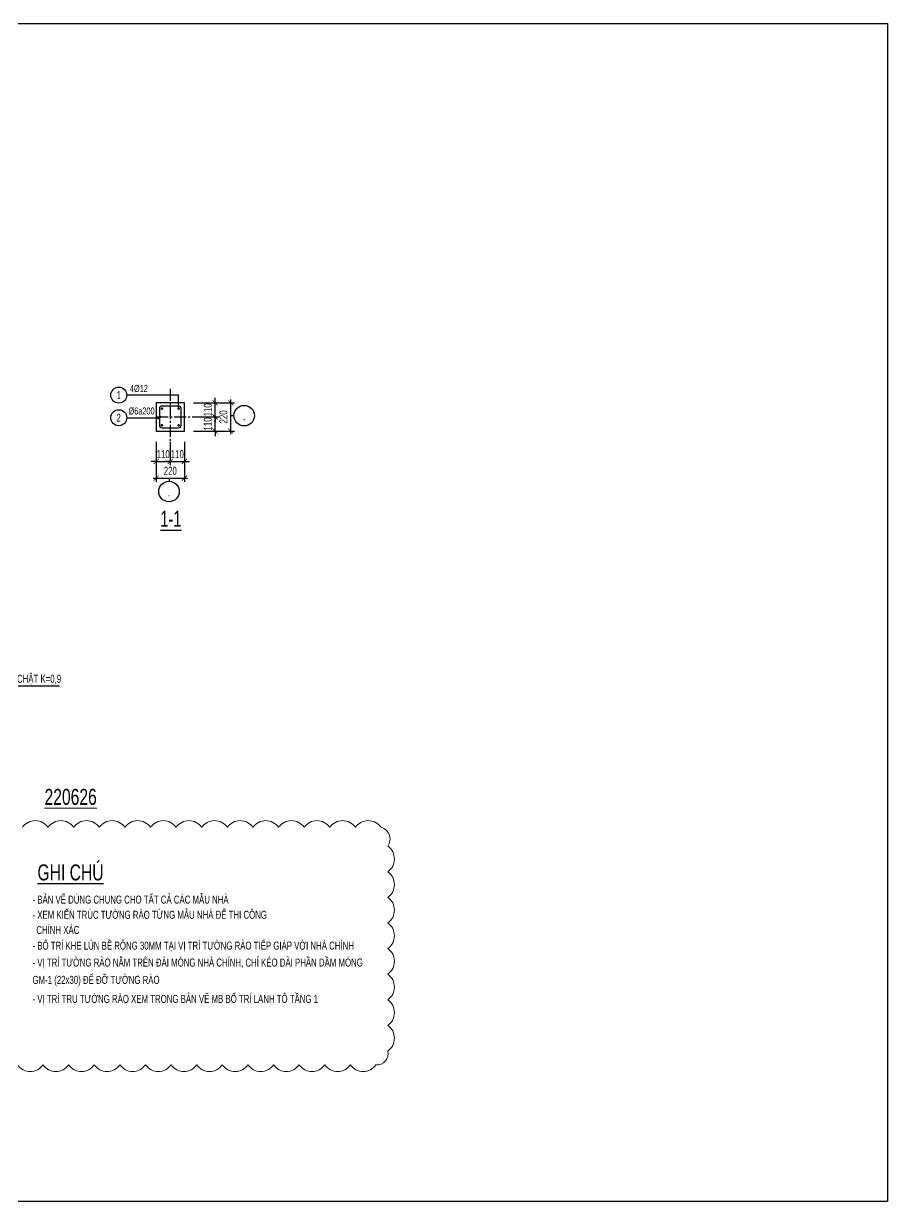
# Model space of a CAD drawing. Header units: millimetres. Extents: x 354914 to 384342, y 22525 to 116384.
# Drawn here: x 367916 to 374662, y 94536 to 103735 of the extents above; entities that cross this region are included whole.
import ezdxf
from ezdxf.enums import TextEntityAlignment as Align

# ---------------------------------------------------------------- set-up
doc = ezdxf.new("R2010")
doc.units = ezdxf.units.MM
doc.header["$LTSCALE"] = 250
doc.header["$MEASUREMENT"] = 0
doc.header["$PDMODE"] = 34
doc.header["$PDSIZE"] = 100
doc.linetypes.add('CENTER2', pattern=[1.125, 0.75, -0.125, 0.125, -0.125])
doc.layers.get('0').update_dxf_attribs({"lineweight": 20})
doc.layers.get('DEFPOINTS').update_dxf_attribs({"color": 6, "lineweight": 20})
for name, color, linetype in [('1', 1, 'Continuous'), ('CDC_05.STEEL', 4, 'Continuous'), ('CDC_06.TEXT', 2, 'Continuous'), ('CHI', 1, 'Continuous'), ('KCS_BORDER', 3, 'Continuous'), ('KCS_DIM', 1, 'Continuous'), ('net 005', 8, 'Continuous')]:
    doc.layers.add(name, color=color, linetype=linetype)
doc.layers.add('CDC.06.TEXT', color=2, linetype='Continuous', lineweight=18)
doc.styles.add('KCS_SMTEXT', font='arial.ttf', dxfattribs={"width": 0.7})
doc.styles.add('romans', font='arial.ttf', dxfattribs={"width": 0.65})
doc.styles.add('SMTEXT', font='arial.ttf', dxfattribs={"width": 0.75})
doc.dimstyles.new('KCS_DIM25', dxfattribs={"dimscale": 25, "dimtxt": 2.5, "dimasz": 1.6, "dimexe": 1.2, "dimexo": 0, "dimgap": 1, "dimtad": 1, "dimdec": 0, "dimzin": 0, "dimdsep": 46, "dimtxsty": 'KCS_SMTEXT', "dimblk": 'ARCHTICK', "dimcen": 0, "dimdle": 1, "dimclrd": 256, "dimclre": 256, "dimclrt": 2, "dimadec": 0, "dimazin": 0, "dimtfac": 1, "dimtdec": 0, "dimtix": 1, "dimtmove": 2, "dimatfit": 3, "dimfxl": 1, "dimtolj": 1, "dimtzin": 0, "dimarcsym": 0})

# ---------------------------------------------------------------- blocks, each defined once
blk = doc.blocks.new('_Oblique')
at = {"color": 0, "linetype": 'ByBlock', "lineweight": -2}
blk.add_line((-0.5, -0.5), (0.5, 0.5), dxfattribs=at)
blk = doc.blocks.new('_ArchTick')
at = {"color": 0, "linetype": 'ByBlock', "const_width": 0.15}
blk.add_lwpolyline([(-0.5, -0.5), (0.5, 0.5)], dxfattribs=at)
blk = doc.blocks.new('*D72')
at = {"layer": 'DEFPOINTS', "color": 0, "transparency": 16777216}
for p in [(368951.8, 100469.1), (369171.8, 100469.1), (369171.8, 100185.2)]:
    blk.add_point(p, dxfattribs=at)
at = {"layer": 'KCS_DIM', "lineweight": -2, "transparency": 16777216}
for p, q in [((368951.8, 100469.1), (368951.8, 100155.2)), ((369171.8, 100469.1), (369171.8, 100155.2)), ((368926.8, 100185.2), (369196.8, 100185.2))]:
    blk.add_line(p, q, dxfattribs=at)
at = {"layer": 'KCS_DIM', "lineweight": -2, "transparency": 16777216, "xscale": 40, "yscale": 40, "zscale": 40, "rotation": 180}
blk.add_blockref('_ArchTick', (368951.8, 100185.2), dxfattribs=at)
at = {"layer": 'KCS_DIM', "lineweight": -2, "transparency": 16777216, "xscale": 40, "yscale": 40, "zscale": 40}
blk.add_blockref('_ArchTick', (369171.8, 100185.2), dxfattribs=at)
at = {"layer": 'KCS_DIM', "color": 2, "transparency": 16777216, "insert": (369061.8, 100242.1), "char_height": 62.5, "attachment_point": 5, "style": 'KCS_SMTEXT'}
blk.add_mtext('\\A1;220', dxfattribs=at)
blk = doc.blocks.new('*D73')
at = {"layer": 'DEFPOINTS', "color": 0, "transparency": 16777216}
for p in [(369242.2, 100773), (369533.8, 100773), (369242.2, 100553)]:
    blk.add_point(p, dxfattribs=at)
at = {"layer": 'KCS_DIM', "lineweight": -2, "transparency": 16777216}
for p, q in [((369242.2, 100773), (369563.8, 100773)), ((369533.8, 100528), (369533.8, 100798)), ((369242.2, 100553), (369563.8, 100553))]:
    blk.add_line(p, q, dxfattribs=at)
at = {"layer": 'KCS_DIM', "lineweight": -2, "transparency": 16777216, "xscale": 40, "yscale": 40, "zscale": 40}
for p, rotation in [((369533.8, 100773), 90), ((369533.8, 100553), 270)]:
    blk.add_blockref('_ArchTick', p, dxfattribs=dict(at, rotation=rotation))
at = {"layer": 'KCS_DIM', "color": 2, "transparency": 16777216, "insert": (369476.9, 100663), "char_height": 62.5, "attachment_point": 5, "rotation": 90, "style": 'KCS_SMTEXT'}
blk.add_mtext('\\A1;220', dxfattribs=at)
blk = doc.blocks.new('*D74')
at = {"layer": 'DEFPOINTS', "color": 0, "transparency": 16777216}
for p in [(369242.2, 100773), (369411.4, 100773), (369242.2, 100663)]:
    blk.add_point(p, dxfattribs=at)
at = {"layer": 'KCS_DIM', "lineweight": -2, "transparency": 16777216}
for p, q in [((369242.2, 100773), (369441.4, 100773)), ((369411.4, 100773), (369411.4, 100813)), ((369411.4, 100663), (369411.4, 100773)), ((369242.2, 100663), (369441.4, 100663)), ((369411.4, 100663), (369411.4, 100623))]:
    blk.add_line(p, q, dxfattribs=at)
at = {"layer": 'KCS_DIM', "lineweight": -2, "transparency": 16777216, "xscale": 40, "yscale": 40, "zscale": 40}
for p, rotation in [((369411.4, 100773), 270), ((369411.4, 100663), 90)]:
    blk.add_blockref('_ArchTick', p, dxfattribs=dict(at, rotation=rotation))
at = {"layer": 'KCS_DIM', "color": 2, "transparency": 16777216, "insert": (369354.5, 100718), "char_height": 62.5, "attachment_point": 5, "rotation": 90, "style": 'KCS_SMTEXT'}
blk.add_mtext('\\A1;110', dxfattribs=at)
blk = doc.blocks.new('*D75')
at = {"layer": 'DEFPOINTS', "color": 0, "transparency": 16777216}
for p in [(369242.2, 100663), (369411.4, 100663), (369242.2, 100553)]:
    blk.add_point(p, dxfattribs=at)
at = {"layer": 'KCS_DIM', "lineweight": -2, "transparency": 16777216}
for p, q in [((369242.2, 100663), (369441.4, 100663)), ((369411.4, 100663), (369411.4, 100703)), ((369411.4, 100553), (369411.4, 100663)), ((369242.2, 100553), (369441.4, 100553)), ((369411.4, 100553), (369411.4, 100513))]:
    blk.add_line(p, q, dxfattribs=at)
at = {"layer": 'KCS_DIM', "lineweight": -2, "transparency": 16777216, "xscale": 40, "yscale": 40, "zscale": 40}
for p, rotation in [((369411.4, 100663), 270), ((369411.4, 100553), 90)]:
    blk.add_blockref('_ArchTick', p, dxfattribs=dict(at, rotation=rotation))
at = {"layer": 'KCS_DIM', "color": 2, "transparency": 16777216, "insert": (369354.5, 100608), "char_height": 62.5, "attachment_point": 5, "rotation": 90, "style": 'KCS_SMTEXT'}
blk.add_mtext('\\A1;110', dxfattribs=at)
blk = doc.blocks.new('*D76')
at = {"layer": 'DEFPOINTS', "color": 0, "transparency": 16777216}
for p in [(368951.8, 100469.1), (369061.8, 100469.1), (369061.8, 100315.2)]:
    blk.add_point(p, dxfattribs=at)
at = {"layer": 'KCS_DIM', "lineweight": -2, "transparency": 16777216}
for p, q in [((368951.8, 100469.1), (368951.8, 100285.2)), ((369061.8, 100469.1), (369061.8, 100285.2)), ((368951.8, 100315.2), (368911.8, 100315.2)), ((368951.8, 100315.2), (369061.8, 100315.2)), ((369061.8, 100315.2), (369101.8, 100315.2))]:
    blk.add_line(p, q, dxfattribs=at)
at = {"layer": 'KCS_DIM', "lineweight": -2, "transparency": 16777216, "xscale": 40, "yscale": 40, "zscale": 40}
blk.add_blockref('_ArchTick', (368951.8, 100315.2), dxfattribs=at)
at = {"layer": 'KCS_DIM', "lineweight": -2, "transparency": 16777216, "xscale": 40, "yscale": 40, "zscale": 40, "rotation": 180}
blk.add_blockref('_ArchTick', (369061.8, 100315.2), dxfattribs=at)
at = {"layer": 'KCS_DIM', "color": 2, "transparency": 16777216, "insert": (369006.8, 100372.2), "char_height": 62.5, "attachment_point": 5, "style": 'KCS_SMTEXT'}
blk.add_mtext('\\A1;110', dxfattribs=at)
blk = doc.blocks.new('*D77')
at = {"layer": 'DEFPOINTS', "color": 0, "transparency": 16777216}
for p in [(369061.8, 100469.1), (369171.8, 100469.1), (369171.8, 100315.2)]:
    blk.add_point(p, dxfattribs=at)
at = {"layer": 'KCS_DIM', "lineweight": -2, "transparency": 16777216}
for p, q in [((369061.8, 100469.1), (369061.8, 100285.2)), ((369171.8, 100469.1), (369171.8, 100285.2)), ((369061.8, 100315.2), (369021.8, 100315.2)), ((369061.8, 100315.2), (369171.8, 100315.2)), ((369171.8, 100315.2), (369211.8, 100315.2))]:
    blk.add_line(p, q, dxfattribs=at)
at = {"layer": 'KCS_DIM', "lineweight": -2, "transparency": 16777216, "xscale": 40, "yscale": 40, "zscale": 40}
blk.add_blockref('_ArchTick', (369061.8, 100315.2), dxfattribs=at)
at = {"layer": 'KCS_DIM', "lineweight": -2, "transparency": 16777216, "xscale": 40, "yscale": 40, "zscale": 40, "rotation": 180}
blk.add_blockref('_ArchTick', (369171.8, 100315.2), dxfattribs=at)
at = {"layer": 'KCS_DIM', "color": 2, "transparency": 16777216, "insert": (369116.8, 100372.2), "char_height": 62.5, "attachment_point": 5, "style": 'KCS_SMTEXT'}
blk.add_mtext('\\A1;110', dxfattribs=at)

msp = doc.modelspace()

# ---------------------------------------------------------------- linework, layer by layer
at = {"layer": '1'}
msp.add_lwpolyline([(360950.8, 103735.1), (374662.3, 103735.1), (374662.3, 94536.1), (360950.8, 94536.1)], close=True, dxfattribs=at)
at = {"layer": 'CDC_05.STEEL', "ltscale": 3}
msp.add_lwpolyline([(368996.8, 100578), (369126.8, 100578, 0.414214), (369146.8, 100598), (369146.8, 100728, 0.414214), (369126.8, 100748), (368996.8, 100748, 0.414214), (368976.8, 100728), (368976.8, 100598, 0.414214)], format="xyb", close=True, dxfattribs=at)
at = {"layer": 'CHI', "lineweight": -2, "ltscale": 3}
for p, q in [((369533.8, 100673), (369558.8, 100673)), ((369051.8, 100185.2), (369051.8, 100160.2))]:
    msp.add_line(p, q, dxfattribs=at)
at = {"layer": 'CHI', "ltscale": 3}
for points in [[(369126.8, 100728), (369126.8, 100833), (368721.8, 100833)], [(368721.8, 100657), (368976.8, 100657)]]:
    msp.add_lwpolyline(points, dxfattribs=at)
for centre, radius in [((368659.3, 100833), 62.5), ((369638.8, 100673), 80), ((368659.3, 100657), 62.5), ((369051.8, 100080.2), 80)]:
    msp.add_circle(centre, radius, dxfattribs=at)
at = {"layer": 'DEFPOINTS'}
msp.add_lwpolyline([(367907.4, 97458.1, -0.520567), (368107.4, 97458.1, -0.520567), (368307.4, 97458.1, -0.520567), (368507.4, 97458.1, -0.520567), (368707.4, 97458.1, -0.520567), (368907.4, 97458.1, -0.520567), (369107.4, 97458.1, -0.520567), (369307.4, 97458.1, -0.520567), (369507.4, 97458.1, -0.520567), (369707.4, 97458.1, -0.520567), (369907.4, 97458.1, -0.520567), (370107.4, 97458.1, -0.520567), (370307.4, 97458.1, -0.520567), (370507.4, 97458.1, -0.520567), (370707.4, 97458.1, -0.520567), (370760.2, 97311, -0.520567), (370760.2, 97111, -0.520567), (370760.2, 96911, -0.520567), (370760.2, 96711, -0.520567), (370760.2, 96511, -0.520567), (370760.2, 96311, -0.520567), (370760.2, 96111, -0.520567), (370760.2, 95911, -0.520567), (370760.2, 95711, -0.520567), (370668.1, 95603.1, -0.520567), (370468.1, 95603.1, -0.520567), (370268.1, 95603.1, -0.520567), (370068.1, 95603.1, -0.520567), (369868.1, 95603.1, -0.520567), (369668.1, 95603.1, -0.520567), (369468.1, 95603.1, -0.520567), (369268.1, 95603.1, -0.520567), (369068.1, 95603.1, -0.520567), (368868.1, 95603.1, -0.520567), (368668.1, 95603.1, -0.520567), (368468.1, 95603.1, -0.520567), (368268.1, 95603.1, -0.520567), (368068.1, 95603.1, -0.520567), (367868.1, 95603.1, -0.520567)], format="xyb", dxfattribs=at)
at = {"layer": 'KCS_BORDER', "ltscale": 3}
msp.add_lwpolyline([(368951.8, 100553), (369171.8, 100553), (369171.8, 100773), (368951.8, 100773)], close=True, dxfattribs=at)
at = {"layer": 'KCS_BORDER', "color": 1, "ltscale": 3, "const_width": 10}
for points in [[(368991.8, 100728, 1), (369001.8, 100728, 1)], [(369131.8, 100728, -1), (369121.8, 100728, -1)], [(368991.8, 100598, -1), (369001.8, 100598, -1)], [(369131.8, 100598, 1), (369121.8, 100598, 1)]]:
    msp.add_lwpolyline(points, format="xyb", close=True, dxfattribs=at)
at = {"layer": 'net 005', "linetype": 'CENTER2', "ltscale": 0.5}
for p, q in [((369061.8, 100883), (369061.8, 100443)), ((368951.8, 100663), (369281.8, 100663))]:
    msp.add_line(p, q, dxfattribs=at)

# ---------------------------------------------------------------- block references
at = {"layer": 'CHI', "color": 9, "ltscale": 3, "xscale": 25, "yscale": 25, "zscale": 25, "rotation": 180}
msp.add_blockref('_Oblique', (368976.8, 100657), dxfattribs=at)

# ---------------------------------------------------------------- texts
at = {"color": 4, "ltscale": 3, "style": 'romans', "width": 0.65}
for s, p in [('1', (368659.3, 100833)), ('2', (368659.3, 100657))]:
    msp.add_text(s, height=62.5, dxfattribs=at).set_placement(p, align=Align.MIDDLE_CENTER)
at = {"layer": '1', "ltscale": 3, "style": 'romans', "width": 0.65}
for p in [(369638.8, 100673), (369051.8, 100080.2)]:
    msp.add_text('.', height=75, dxfattribs=at).set_placement(p, align=Align.MIDDLE_CENTER)
msp.add_text('%%U1-1', height=125, dxfattribs=at).set_placement((369066.1, 99804.8), align=Align.CENTER)
at = {"layer": 'CDC.06.TEXT', "ltscale": 3, "style": 'romans', "width": 0.65}
for s, p in [('4%%C12', (368746.8, 100858)), ('%%C6a200', (368735.7, 100682))]:
    msp.add_text(s, height=55, dxfattribs=at).set_placement(p)
at = {"layer": 'CDC_06.TEXT', "color": 2, "linetype": 'ByBlock', "style": 'SMTEXT', "width": 0.7}
msp.add_text('ĐẤT NỀN ĐẦM CHẶT K=0,9', height=62.5, rotation=0.00998, dxfattribs=at).set_placement((367818.2, 98620.6, 0), align=Align.MIDDLE)
at = {"layer": 'CDC_06.TEXT', "color": 4, "linetype": 'ByBlock', "style": 'KCS_SMTEXT', "width": 0.7}
msp.add_text('%%UGHI CHÚ', height=125, dxfattribs=at).set_placement((368282.6, 97043.3), align=Align.CENTER)
at = {"layer": 'CDC_06.TEXT', "color": 2, "linetype": 'ByBlock', "style": 'SMTEXT', "width": 0.7}
for s, p in [('- BẢN VẼ DÙNG CHUNG CHO TẤT CẢ CÁC MẪU NHÀ', (367985.8, 96862.1)), ('- XEM KIẾN TRÚC TƯỜNG RÀO TỪNG MẪU NHÀ ĐỂ THI CÔNG', (367985.8, 96743.4)), ('CHÍNH XÁC', (368015.6, 96624.7)), ('- BỐ TRÍ KHE LÚN BỀ RỘNG 30MM TẠI VỊ TRÍ TƯỜNG RÀO TIẾP GIÁP VỚI NHÀ CHÍNH', (367985.8, 96502.4)), ('- VỊ TRÍ TƯỜNG RÀO NẰM TRÊN ĐÀI MÓNG NHÀ CHÍNH, CHỈ KÉO DÀI PHẦN DẦM MÓNG', (367985.8, 96370.4)), ('GM-1 (22x30) ĐỂ ĐỠ TƯỜNG RÀO', (367985.8, 96235.4)), ('- VỊ TRÍ TRỤ TƯỜNG RÀO XEM TRONG BẢN VẼ MB BỐ TRÍ LANH TÔ TẦNG 1', (367985.8, 96086.4))]:
    msp.add_text(s, height=62.5, rotation=0.00998, dxfattribs=at).set_placement(p)
at = {"layer": 'DEFPOINTS', "style": 'KCS_SMTEXT', "width": 0.7}
msp.add_text('%%U220626', height=125, dxfattribs=at).set_placement((368283.6, 97633.3), align=Align.CENTER)

# ---------------------------------------------------------------- dimensions: what is measured, and where the dimension line sits
at = {"layer": 'KCS_DIM'}
for base, p1, p2, picture, middle in [((369411.4, 100773), (369242.2, 100663), (369242.2, 100773), '*D74', (369354.5, 100718)), ((369533.8, 100773), (369242.2, 100553), (369242.2, 100773), '*D73', (369476.9, 100663)), ((369411.4, 100663), (369242.2, 100553), (369242.2, 100663), '*D75', (369354.5, 100608))]:
    dim = msp.add_linear_dim(base=base, p1=p1, p2=p2, angle=90, dimstyle='KCS_DIM25', dxfattribs=at)
    dim.commit()
    dim.dimension.update_dxf_attribs({"geometry": picture, "text_midpoint": middle})
for base, p1, p2, picture, middle in [((369061.8, 100315.2), (368951.8, 100469.1), (369061.8, 100469.1), '*D76', (369006.8, 100372.2)), ((369171.8, 100185.2), (368951.8, 100469.1), (369171.8, 100469.1), '*D72', (369061.8, 100242.1)), ((369171.8, 100315.2), (369061.8, 100469.1), (369171.8, 100469.1), '*D77', (369116.8, 100372.2))]:
    dim = msp.add_linear_dim(base=base, p1=p1, p2=p2, dimstyle='KCS_DIM25', dxfattribs=at)
    dim.commit()
    dim.dimension.update_dxf_attribs({"geometry": picture, "text_midpoint": middle})

# ---------------------------------------------------------------- leaders
at = {"layer": 'KCS_DIM', "ltscale": 5}
msp.add_leader([(367319.9, 98753.7), (367426.4, 98563.7), (368196.4, 98563.7)], dimstyle='KCS_DIM25', dxfattribs=at)

doc.saveas('drawing.dxf')
